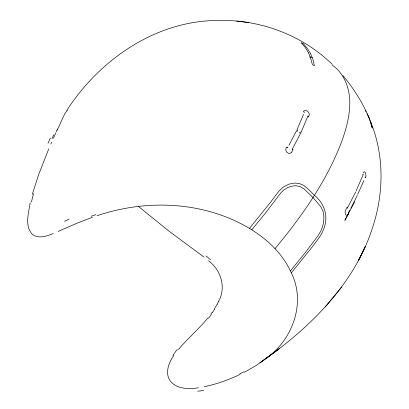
<?xml version="1.0" encoding="UTF-8"?>
<svg xmlns="http://www.w3.org/2000/svg" width="409" height="409" viewBox="0 0 409 409"><rect width="100%" height="100%" fill="white"/><g stroke="black" fill="none" stroke-linecap="round" stroke-linejoin="round"><path stroke-width="0.61" d="M372.256 127.991L370.697 121.933L368.233 116.069M30.189 202.813C28.65 213.012 24.192 226.775 32.95 234.868C39.162 238.892 47.066 236.136 53.206 233.529M32.301 194.352L38.758 174.29L48.753 148.917M304.148 112.659L304.291 112.255L303.729 111.729M308.601 116.902L309.138 115.425A3.497 2.556 49 0 0 307.338 111.146A3.497 2.556 49 0 0 303.529 111.57M303.498 114.418L296.975 129.806C298.452 130.072 297.45 132.194 296.505 130.798L289.224 144.735M307.931 116.059L300.952 132.588L300.078 131.969L299.618 132.935L300.497 133.544L292.174 149.362M365.053 177.613L365.268 177.051L365.462 177.312M363.146 174.735L356.034 191.121M363.903 180.512L363.739 180.911M363.632 181.182L357.727 194.321M50.854 144.034L51.698 142.107M53.38 138.319L55.864 132.823M218.447 301.643C226.494 287.696 221.003 269.95 208.508 260.743M57.086 130.174C60.542 124.111 63.093 115.21 67.275 110.307M355.605 192.123L347.399 208.043M357.297 195.4L352.486 205.027M352.205 205.563L351.643 206.637M351.357 207.174L350.789 208.253M354.659 201.862L344.864 220.395L348.586 213.334M217.164 304.224L214.214 309.23M349.557 210.533L349.414 210.804M349.337 210.937L349.194 211.208M348.862 211.811L349.081 211.407M348.713 212.082L348.458 212.547M289.076 144.996L288.928 145.261M287.486 147.761L287.905 147.036M291.653 152.143L293.135 149.607L292.655 149.469M319.061 237.716C320.753 235.39 322.144 232.844 323.222 230.175C328.964 217.445 325.053 204.106 314.449 195.297L321.914 182.93A237.266 112.163 -43.3 0 0 331.638 164.715C338.938 149.658 345.385 133.983 348.453 117.465A154.423 73.001 -43.3 0 0 349.69 106.514C350.723 91.074 345.334 74.208 332.231 65.072M314.097 195.86C302.353 214.372 288.999 231.801 274.986 248.636M173.856 355.472C167.813 363.356 163.733 376.934 173.217 383.923C180.364 389.281 190.001 389.092 198.391 387.804M66.825 110.343C99.924 59.249 156.269 20.378 218.636 20.45C260.334 19.448 302.287 35.148 332.246 64.341M244.337 372.282L255.533 365.886L265.922 358.565C312.384 325.395 355.493 282.241 372.911 226.509C383.99 192.573 384.174 154.817 370.574 121.565M212.015 312.471L210.855 314.056M318.923 237.9L315.932 241.985A273.156 128.983 -43.3 0 1 311.52 247.834L291.336 272.869C306.239 303.079 292.507 339.951 265.922 358.565M207.823 317.946C198.774 329.189 187.659 338.54 178.339 349.537M325.14 307.041L341.495 287.266M97.015 215.732C146.616 198.907 203.892 201.3 249.48 228.391L269.674 203.36A273.156 129.275 -43.2 0 0 274.086 197.506L279.061 190.916L283.411 187.02L288.877 184.168L294.603 183.033L299.327 183.513L303.826 185.446L308.105 189.009L314.449 195.297M240.19 374.342C228.728 379.797 216.683 384.128 204.249 386.761M58.088 231.443L77.536 222.971L92.403 217.297M301.218 42.705L303.181 43.717M309.649 56.969L312.297 57.321M248.682 22.602L236.601 21.079M286.683 147.557L286.198 148.007A3.482 2.955 57.5 0 0 287.389 152.675A3.482 2.955 57.5 0 0 291.627 152.122M249.48 228.391L251.77 229.807L266.07 212.317L280.635 193.094L283.958 189.888L287.772 187.516L291.075 186.299L294.552 185.778L297.609 185.962L300.589 186.816L304.429 189.229L313.018 197.547L320.794 206.688L322.839 210.737L323.642 214.019L323.928 217.982L323.611 222.01L322.757 225.942L320.82 231.065L318.11 235.64L304.705 253.37L290.41 270.865L291.336 272.869M204.019 257.108L168.764 230.973L138.436 206.453M303.366 43.855L303.907 44.382M301.438 43.017L305.15 47.337L308.171 52.214M304.066 44.54L307.481 48.61L310.431 53.39M372.185 128.007L369.562 119.152L367.272 113.82M342.916 75.593C352.129 86.544 360.053 98.584 366.213 111.509M308.222 116.427L308.135 116.325A7.229 4.99 51.1 0 1 307.977 116.028M308.35 116.585L308.432 116.688A7.413 5.593 51.3 0 1 308.565 116.923M365.452 110.67L365.636 110.962M365.825 111.258L367.241 113.753M367.062 113.963L367.267 114.31M367.486 114.694L368.197 116.003M310.467 53.451L313.054 59.673L314.363 65.578L313.268 65.251L312.266 64.228L310.549 57.776L308.207 52.286M371.214 125.185L371.285 125.563M347.313 207.552L347.215 207.066L345.794 209.679A3.482 1.922 -81.8 0 0 345.595 214.526A3.482 1.922 -81.8 0 0 348.35 214.065M287.486 147.715A6.074 5.026 50.4 0 1 286.694 147.496M292.174 149.392A6.605 5.608 60.3 0 1 292.65 149.51M91.171 216.274A229.746 129.837 5.8 0 1 95.803 214.679M69.009 219.142A134.484 24.545 -33.5 0 1 64.545 221.32M31.457 201.949A93.272 33.65 -64.2 0 1 33.589 193.667M48.022 143.283A152.102 33.374 -72.3 0 1 50.312 138.099M52.004 138.692A114.689 15.854 -70.1 0 1 53.789 134.735M56.166 131.826A79.152 5.102 -67.7 0 1 57.403 129.142M348.667 213.242A6.074 2.965 -83.2 0 1 348.545 212.476M347.246 207.608A6.605 3.783 -82 0 1 347.328 208.089M363.253 172.946A3.497 1.493 87.8 0 1 365.314 172.746A3.497 1.493 87.8 0 1 365.641 177.562M362.671 174.403A7.413 3.415 89.2 0 1 362.788 174.5M363.151 174.674A7.229 3.088 83.8 0 1 363.003 174.561M243.948 371.801A229.746 175.297 31.3 0 1 239.797 373.831M203.687 390.437A134.484 95.006 -56.8 0 1 197.705 391.214M172.884 355.467A93.272 49.09 -20.2 0 1 177.317 349.45M211.412 314.378A152.102 126.529 15.4 0 1 208.421 318.32M214.485 309.352A114.689 93.206 6.9 0 1 212.302 312.614M218.483 301.653A79.152 62.725 -0.6 0 1 217.205 304.235M205.947 255.891A78.559 54.642 10.6 0 1 210.477 259.725M251.75 229.822A106.294 74.632 14.8 0 1 275.017 248.626A106.294 74.632 14.8 0 1 290.375 270.865M363.12 250.911L358.412 260.564L365.273 246.54L363.12 250.911M279.782 348.289L259.95 362.834L279.782 348.289"/></g></svg>
